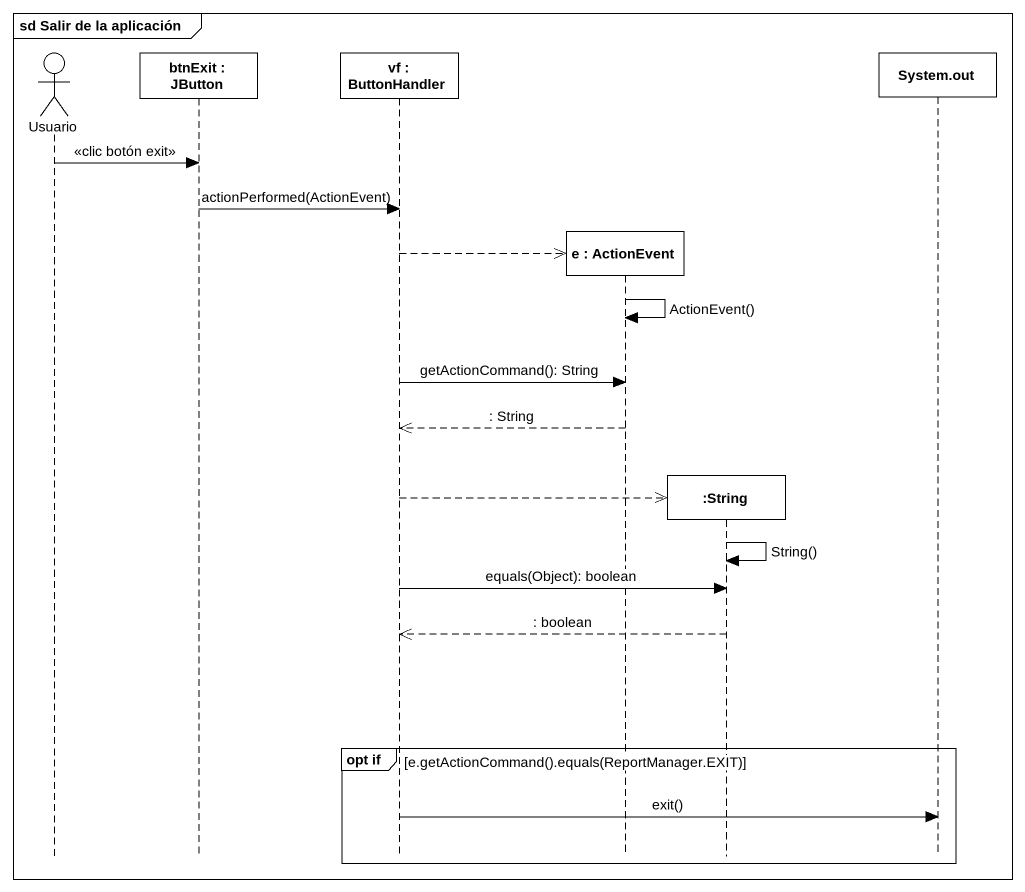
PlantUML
@startuml
mainframe sd Salir de la aplicación
hide footbox
actor Usuario
participant "btnExit : JButton" as btnExit
participant "vf : ButtonHandler" as vf
participant "e : ActionEvent" as e
participant ":String" as String
participant "System.out" as System_out

Usuario -> btnExit : <<clic botón exit>>
btnExit -> vf : actionPerformed(ActionEvent)
vf -->> e **
e -> e : ActionEvent()
vf -> e : getActionCommand(): String
e -->> vf : : String
vf -->> String **
String -> String : String()
vf -> String : equals(Object): boolean
String -->> vf : : boolean
group opt if [e.getActionCommand().equals(ReportManager.EXIT)]
  vf -> System_out : exit()
end
@enduml
